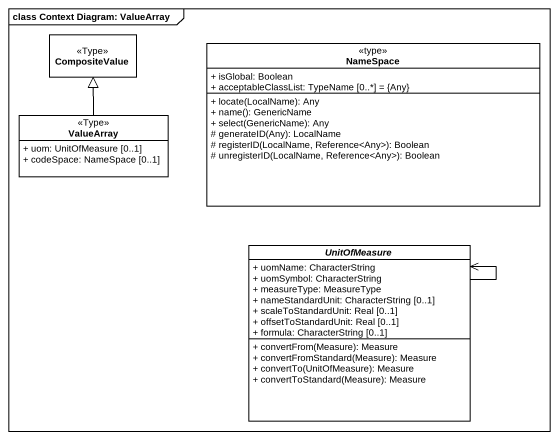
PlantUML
@startuml
mainframe class Context Diagram: ValueArray
hide circle
hide empty members
skinparam classAttributeIconSize 0
class CompositeValue <<Type>>
class "NameSpace" as NameSpace_ <<type>> {
  + isGlobal: Boolean
  + acceptableClassList: TypeName [0..*] = {Any}
  + locate(LocalName): Any
  + name(): GenericName
  + select(GenericName): Any
  # generateID(Any): LocalName
  # registerID(LocalName, Reference<Any>): Boolean
  # unregisterID(LocalName, Reference<Any>): Boolean
}
class ValueArray <<Type>> {
  + uom: UnitOfMeasure [0..1]
  + codeSpace: NameSpace [0..1]
}
abstract class UnitOfMeasure {
  + uomName: CharacterString
  + uomSymbol: CharacterString
  + measureType: MeasureType
  + nameStandardUnit: CharacterString [0..1]
  + scaleToStandardUnit: Real [0..1]
  + offsetToStandardUnit: Real [0..1]
  + formula: CharacterString [0..1]
  + convertFrom(Measure): Measure
  + convertFromStandard(Measure): Measure
  + convertTo(UnitOfMeasure): Measure
  + convertToStandard(Measure): Measure
}
ValueArray -up-|> CompositeValue
UnitOfMeasure --> UnitOfMeasure
@enduml
